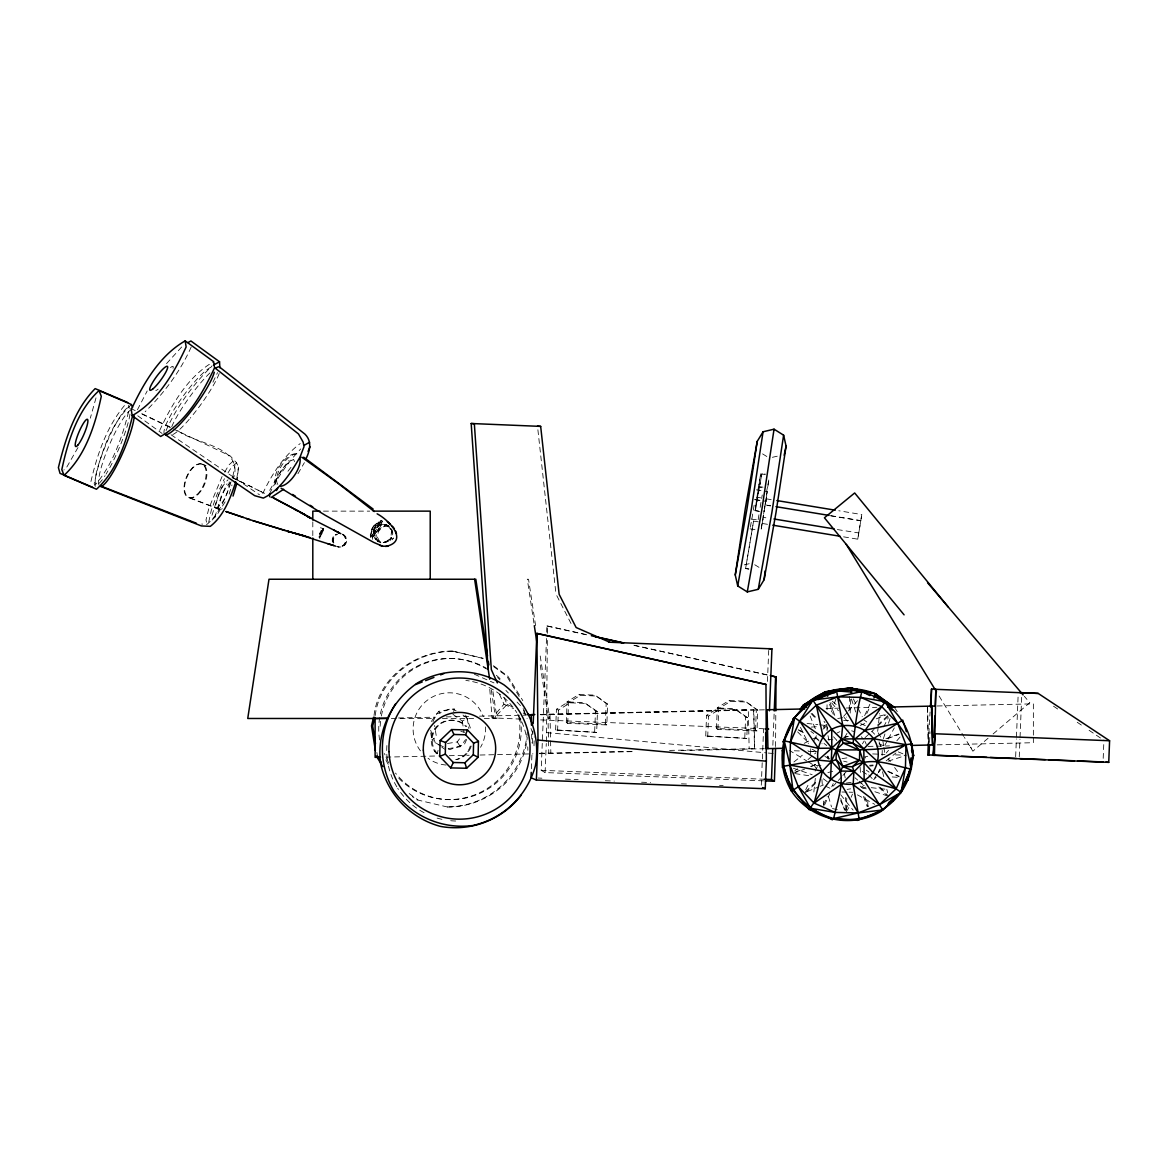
<?xml version="1.0" encoding="UTF-8"?>
<svg xmlns="http://www.w3.org/2000/svg" width="1168" height="1168" viewBox="0 0 1168 1168"><rect width="100%" height="100%" fill="white"/><g stroke="black" fill="none" stroke-linecap="round" stroke-linejoin="round"><path stroke-width="0.75" stroke-dasharray="5 3.75" d="M826.959 725.445L826.929 730.672L823.279 726.715M827.032 709.764L827.046 704.552M867.78 806.446L867.809 799.481M546.361 741.68L547.383 635.144M547.398 633.333L547.018 625.873L546.726 633.1M775.567 746.586L775.8 712.67M373.001 527.104A12.308 9.461 -56.3 0 0 371.906 529.016L371.716 530.214L373.088 528.491A12.527 6.205 -56.3 0 0 370.49 534.798L370.198 537.718L373.015 527.104L375.308 524.432L375.41 525.965L377.191 524.447L377.425 523.176L376.169 523.571L377.425 523.176M534.01 745.826L534.214 736.891M810.636 753.754L810.767 748.411L807.949 750.674M882.117 755.389L882.234 750.06M323.113 530.52L322.806 531.469A8.395 2.175 -67.6 0 1 320.236 536.959L319.755 538.156M320.017 536.331L319.901 537.207M319.171 536.331L319.054 537.207M372.475 539.324L372.315 534.594L372.607 533.499L373.789 534.083L374.578 528.17L373.643 530.214L373.818 529.016M531.367 768.734L532.024 752.484M532.389 743.461L532.9 730.832M763.478 780.837L545.106 772.574L541.178 770.296L546.653 634.896M545.106 772.574L546.288 743.49M555.603 729.985L556.435 709.253L568.174 701.968L584.394 702.625L597.476 711.662L596.644 732.394L555.603 729.985L596.644 732.394M557.574 730.832L558.421 710.086L570.159 702.815L586.365 703.472M566.276 722.51L567.122 701.778L578.861 694.507L595.081 695.15L607.637 704.187L606.805 724.919L567.721 723.357L566.276 722.51L605.345 724.087L606.805 724.919M567.721 723.357L568.568 702.625L580.306 695.34L596.527 695.997M594.658 731.562L595.505 710.816L584.394 702.625M605.345 724.087L606.192 703.355L595.081 695.15M705.735 736.015L706.567 715.283L718.32 708.012L734.526 708.655L747.608 717.692L746.775 738.424L705.735 736.015L746.775 738.424M707.706 736.862L708.553 716.13L720.291 708.845L736.497 709.502M716.451 728.54L717.298 707.808L729.036 700.537L745.257 701.18L757.813 710.217L756.981 730.949L717.897 729.387L716.451 728.54L755.521 730.117L756.981 730.949M717.897 729.387L718.743 708.655L730.482 701.369L746.702 702.026M744.79 737.592L745.637 716.86L734.526 708.655M755.521 730.117L756.368 709.385L745.257 701.18M761.288 785.217L763.565 729.285M767.449 681.44L768.705 650.445M772.851 745.272L774.165 712.801M845.136 809.979L845.647 797.423M849.151 710.129L849.72 695.792M846.289 810.125L846.771 798.036M850.187 713.079L850.742 699.267M928.341 742.293L930.064 712.042M929.567 742.512L930.005 731.81M1015.664 756.689L1016.379 738.862M1016.452 737.081L1018.175 694.288M1019.255 756.952L1019.971 739.125M1020.044 737.329L1021.693 696.332M1103.191 758.353L1103.775 743.943M177.872 430.715C195.144 444.278 244.127 446.001 233.512 478.252M229.22 481.8C229.045 491.962 224.344 502.517 216.08 508.503L215.292 506.518C217.832 497.13 220.708 486.501 228.052 479.8M173.141 428.86L230.271 455.987L236.608 462.878L238.491 467.127L237.162 480.252M813.848 792.021L815.395 777.684M877.679 731.416L879.592 713.502M319.842 538.375A8.176 2.73 -67.6 0 1 319.886 537.762L319.813 537.966M370.358 534.594L370.431 536.798M759.726 511.467L755.024 510.693L758.382 487.144L760.675 473.799L765.361 474.573M755.024 510.693L760.675 473.799M761.916 524.169L760.996 530.608L767.405 491.655L756.441 489.845M767.493 524.315L762.178 523.454L762.835 518.869M843.588 536.842L857.75 539.178L861.794 514.548L838.785 510.752M857.75 539.178L861.794 514.548M236.768 478.705L238.491 467.127M320.076 536.039L320.061 536.054A7.913 3.957 -67.6 0 0 319.959 536.521M758.528 511.088L755.404 510.577L757.492 497.291L761.945 473.405L765.069 473.916M755.404 510.577L761.945 473.405M767.931 486.311L769.245 478.004M758.149 519.731L759.288 512.664M751.856 519.001L753.024 511.92M753.316 510.139L754.484 503.058M745.593 568.553L753.594 521.045L745.593 568.553L748.717 569.079M764.412 508.547L765.58 501.466M763.624 513.818L764.208 510.299L762.952 517.409L768.646 518.125M760.164 507.35L761.346 500.269M761.653 498.502L762.237 494.955M232.812 476.763L234.899 465.127M750.338 527.177L751.55 520.636M766.573 491.757L767.537 486.633M767.858 484.924L769.128 478.092M766.398 494.794L767.04 491.378M765.887 499.831L767.405 491.655M762.178 523.454L763.054 518.796M208.736 522.081L211.247 510.445L216.971 494.56L224.417 478.705M214.795 517.424L221.234 496.108L227.001 483.829M437.285 753.769L438.044 750.352M96.01 397.879L90.316 418.173M90.943 481.493C97.207 454.352 106.93 426.028 125.18 404.727M128.568 411.764C122.173 437.65 112.654 464.733 95.119 485.056M374.023 715.444C378.563 677.542 415.516 650.839 452.542 651.102L483.289 658.314M375.205 715.531C379.746 677.63 416.699 650.926 453.724 651.189M527.308 732.132C524.082 774.778 489.042 807.117 446.278 806.913L447.461 807C486.852 807.555 523.892 777.392 527.235 737.446M211.977 515.292L218.825 493.933L224.519 481.669M453.651 711.546L454.41 708.83L438.715 711.312L429.371 724.16M320.572 533.951L320.923 532.812M322.704 529.031L322.631 529.25A8.424 2.336 -67.2 0 0 322.748 528.71M323.478 529.25L323.551 529.031A8.556 2.38 -66.9 0 0 323.711 528.593L323.288 529.776M229.147 494.108L231.994 484.924M883.358 738.672L885.067 733.533M888.483 723.269L890.177 718.13M230.68 483.114C225.453 497.904 219.277 513.92 207.086 524.301L201.67 524.052M831.47 711.94L836.157 698.303M381.002 521.395A12.863 1.431 -56.3 0 1 380.549 522.257L378.33 526.199A12.892 2.307 -56.3 0 1 374.388 532.185L370.344 537.207L372.096 534.915M381.732 523.074L380.228 526.199C384.798 522.592 379.25 521.716 381.264 522.811M320.105 532.827L319.565 534.389L320.309 532.316M320.981 532.739L321.361 531.776M845.734 810.154L848.435 803.745M851.122 797.321L852.479 794.109M814.344 740.278L816.505 735.402L810.84 731.431M878.336 772.413L879.767 769.157M159.709 430.423C171.842 404.274 188.092 376.271 213.642 361.671M320.032 535.659L319.244 537.309M320.426 532.053L320.514 531.878A8.118 4.526 -67.6 0 1 320.835 531.163L321.156 530.579M432.875 721.897L436.54 713.955L451.33 708.509L456.104 710.713M466.674 739.446L464.47 744.22L449.68 749.666L444.906 747.462M823.469 804.752L827.221 796.605M831.747 786.838L833.251 783.582M864.627 715.677L869.897 704.275M824.593 804.898L829.674 793.904M866.773 713.59L870.394 705.749M222.081 476.5L208.868 508.255L205.991 519.95L207.086 524.301M77.993 447.505L66.372 467.828L63.831 470.062M262.756 493.568C271.531 474.807 283.503 456.002 300.191 443.577M269.691 490.37L280.729 471.054L289.109 460.367M137.444 409.764L147.183 390.973M191.216 346.984C180.368 371.336 164.075 393.09 145.153 411.749M166.06 430.569C176.908 406.216 193.202 384.476 212.123 365.803M212.926 382.213L217.54 372.607M321.477 531.615L322.003 530.579M269.604 493.757C277.415 477.245 288.204 462.148 300.745 448.921M805.701 789.743L809.628 781.976M815.133 771.099L817.483 766.427M883.665 726.905L888.381 717.59M372.753 534.199A12.95 3.066 -56.3 0 0 378.374 526.184L380.549 522.257M225.132 501.817L216.649 515.424L212.05 520.11M378.33 526.199L378.885 525.147M380.228 526.199L380.783 525.147M884.833 745.315L887.417 740.57M888.279 738.979L894.323 727.912M844.479 737.68L848.917 730M297.942 473.741L304.381 462.645M224.636 472.179L228.884 464.966L233.483 460.805M846.216 811.848L849.954 805.686M392.813 538.886L393.368 537.966L392.141 539.82M227.979 472.909L231.541 467.112L236.608 462.878M319.331 537.017L319.433 536.857A8.322 2.307 -67.9 0 0 319.711 536.36L319.813 536.229A8.38 2.234 -67.6 0 0 322.28 530.52M862.422 743.855L864.218 740.994M322.733 529.44L323.419 528.564M322.675 528.389L322.339 528.856M375.045 531.265L373.833 530.389L373.22 531.382L374.286 532.141M447.432 743.49L457.257 741.943L460.177 737.913M448.176 748.644L460.382 746.732L465.579 739.592M877.489 774.004L873.299 779.757L868.496 774.603M878.54 772.574L881.679 768.267M378.374 523.848L379.366 523.176L377.308 525.965C378.125 522.359 373.658 527.79 374.986 528.491A12.527 6.366 -56 0 0 372.183 536.813L372.183 537.718M287.941 471.259L291.036 467.258M373.497 535.762L372.315 537.207L374.14 534.929M166.528 363.628L183.493 344.998M376.227 532.214L376.607 531.732A12.892 2.132 -56.4 0 0 380.257 526.213A12.95 2.905 -56.4 0 1 376.227 532.272A12.965 2.92 -56.5 0 1 374.724 534.229M886.191 753.068L888.541 750.338M896.805 740.804L900.338 736.716M374.008 534.915L376.607 531.732M499.481 694.274L503.992 704.202L492.078 717.867L494.137 718.013L507.146 704.421L504.138 697.807M843.617 716.393L847.209 712.334M848.391 710.991L859.137 698.829M841.719 776.778L833.295 786.064L830.419 783.976M842.916 775.45L846.537 771.464M822.929 729.27L826.783 725.576L823.995 721.211M873.606 779.742L876.175 777.289M805.438 791.627L817.308 780.677M877.548 725.08L888.103 715.356M805.278 792.926L817.98 781.202M877.913 725.897L888.074 716.524M864.962 737.738L874.073 729.431M794.766 770.968L797.408 768.69M807.979 759.609L815.906 752.805M988.055 738.264L972.886 751.199L964.418 737.373M993.107 733.957L1029.782 702.713L1024.307 696.289M131.4 404.493C109.763 424.422 100.171 455.359 94.185 483.552L95.323 486.399M793.919 761.989L802.343 755.2M886.132 760.879L895.958 752.966M811.132 766.748L817.191 763.346M231.176 481.873C223.468 488.297 220.445 499.13 218.226 508.62L219.234 510.577L222.27 508.635M440.409 746.089L431.839 739.855L436.409 736.92L434.598 725.445M826.9 724.321L823.863 726.175L827.382 730.029M864.203 785.319L861.166 787.188L857.808 782.925M452.892 714.261L462.28 721.094L467.258 718.189L468.908 728.657M804.212 743.33L815.498 737.68L819.045 738.118M381.907 520.359L380.199 521.132L381.337 520.738M860.115 725.445L866.554 722.802M876.234 718.846L885.899 714.904M807.351 791.524L818.637 786.911M820.243 786.254L823.469 784.94M862.583 788.4L865.897 787.115M379.804 523.074L378.111 522.213L380.666 521.775M380.418 522.592L382.622 521.775L382.155 521.132L382.622 521.775M844.493 737.475L847.574 736.336M795.496 771.99L802.226 769.522M810.65 766.412L817.381 763.945M885.899 738.731L899.36 733.781M793.276 773.318L804.635 769.143M887.665 738.585L899.024 734.409M888.103 761.215L906.31 755.243M389.09 526.578C382.257 521.001 371.103 537.791 378.315 541.704L377.381 540.842L378.724 541.952M388.214 526.257L385.455 526.009L381.878 527.454L378.271 531.82L377.585 537.543L380.14 542.419L378.943 541.295L380.826 542.828L379.688 541.952M827.893 772.588L834.93 770.69M879.635 716.013L886.629 714.29M772.384 457.316L778.56 455.9M744.308 564.845L750.484 563.429M867.766 756.251L864.481 756.966L867.079 759.112M837.748 718.481L846.537 717.094M843.5 737.344L848.421 736.57M841.982 758.645L847.326 757.813M846.216 783.086L851.209 782.297M847.121 789.393L850.625 788.838M869.912 766.15L873.211 765.755M384.082 526.009L387.44 525.834M869.503 765.303L873.051 765.011M811.278 727.08L818.476 726.569M808.212 761.813L814.373 765.551L821.513 765.244M540.244 714.393L748.294 709.764L749.155 748.615M540.375 714.553L753.827 709.808L754.689 748.659L669.556 750.396M398.507 717.97L435.226 717.152M446.147 716.904L470.514 716.364M479.508 716.159L526.315 715.123M540.711 714.801L767.084 709.764M826.053 708.45L838.566 708.173M846.201 708.012L876.832 707.326M937.203 705.983L1033.359 703.851L1033.359 735.65M539.295 753.287L631.684 751.389M385.863 757.112L438.423 755.944M449.271 755.711L469.171 755.258M480.033 755.024L532.929 753.842M539.733 753.696L632.326 751.637M681.119 750.557L764.368 748.703M868.028 746.396L889.476 745.914M937.189 744.848L1033.359 742.717L1033.359 737.417M323.478 511.131L369.73 511.131M391.353 718.481L433.635 718.481M442.38 718.481L475.566 718.481M484.297 718.481L497.057 718.481L492.706 689.908M434.7 728.905L435.649 728.905M434.7 751.418L435.649 751.418M467.711 751.418L468.66 751.418M376.446 523.848L373.687 526.155M843.588 720.525L848.932 720.641M841.982 792.006L847.311 792.123M849.092 792.167L852.64 792.254M520.943 719.108L492.078 717.867L489.626 687.383M540.594 719.897L763.741 728.759M799.306 750.951L789.699 750.601L806.665 760.879M808.271 751.316L815.439 751.593M872.657 753.929L885.008 754.426M895.374 754.849L904.514 755.185M812.154 751.506L819.104 751.783M541.178 770.296L764.208 779.246M538.244 778.049L541.879 778.195M565.443 779.144L578.131 779.655M605.316 780.75L614.383 781.115M641.582 782.21L650.634 782.575M681.455 783.816L686.901 784.035M719.532 785.334L723.153 785.48M892.235 776.939L897.447 777.333M546.726 732.599L766.442 752.878M768.252 753.053L773.698 753.55M807.059 723.459L817.819 724.613M819.615 724.817L826.783 725.576L827.732 729.036M871.27 787.685L887.403 789.422M389.032 526.082L387.119 525.863M827.908 739.213L836.77 740.322L833.251 736.468M795.058 773.596L811.103 776.048M759.857 486.676L762.981 487.202M758.382 487.144L761.507 487.669M757.317 497.349L760.616 497.816M766.237 498.824L771.537 499.7M755.068 499.524L766.033 501.32M754.616 499.656L760.879 500.692M770.676 505.802L765.361 504.926L766.018 500.342L765.069 505.029L770.384 505.89M830.842 515.701L860.933 520.651M830.55 515.803L860.641 520.753M837.383 529.571L858.903 532.973M751.404 519.132L758.134 520.023M753.389 521.118L758.295 521.819M750.031 528.812L756.295 529.834M745.797 568.495L748.922 569.006M322.937 530.695L322.558 530.462A8.541 4.103 -67.8 0 0 322.879 528.52L320.47 527.732A8.862 5.971 -67.8 0 1 320.09 530.257L322.806 531.469M547.018 625.873L589.548 635.334M633.859 645.189L768.529 675.148M547.442 626.121L589.971 635.582M634.282 645.437L767.186 674.987M460.849 731.46L464.265 732.219M452.542 651.102L482.121 658.226L485.012 660.329M843.617 761.171L847.092 762.003M832.463 808.533L839.339 810.198M447.461 807L416.713 799.788L412.362 796.634M378.476 522.592L379.337 522.811M866.306 788.882L861.166 787.188L860.991 783.582M874.861 791.729L886.833 795.715M793.422 768.267L812.169 774.72M219.015 509.175L188.223 497.48M219.482 509.175L188.88 497.48M201.962 464.207L205.393 465.638M879.008 743.797L883.826 745.812M898.28 751.885L903.098 753.9M202.619 464.207L206.021 465.638M388.623 526.432L387.469 525.892L388.915 526.666M745.637 716.86L747.608 717.692M718.32 708.012L720.291 708.845M706.567 715.283L708.553 716.13M595.505 710.816L597.476 711.662M568.174 701.968L570.159 702.815M556.435 709.253L558.421 710.086M860.758 723.634L865.649 725.795M825.411 786.181L830.287 788.342M474.369 674.243L494.006 682.915M798.226 729.693L804.504 732.599M887.957 771.157L898.937 776.238M798.824 730.423L803.715 732.686M815.103 737.942L818.359 739.446M887.899 771.581L899.287 776.851M507.146 704.421L513.526 707.37M503.992 704.202L513.54 708.626M523.103 713.035L526.286 714.509M443.329 746.732L435.372 743.052L429.926 728.263M135.211 410.596L128.641 407.501A41.741 6.745 -66.9 0 0 100.463 458.922A41.741 6.745 -66.9 0 0 105.105 475.639M141.781 413.691L171.316 427.619M142.131 414.129L171.506 428.087M232.038 477.624L255.223 488.662M232.505 477.624L252.142 487.144M254.828 488.662L258.391 490.239M257.997 490.239L261.544 491.801M261.15 491.801L264.61 493.334M387.674 525.483L388.448 525.892M378.111 523.571L375.614 526.155M857.385 794.839L874.788 804.343M812.329 749.301L815.468 751.097M824.9 756.441L829.616 759.112M756.368 709.385L757.813 710.217M729.036 700.537L730.482 701.369M717.298 707.808L718.743 708.655M606.192 703.355L607.637 704.187M578.861 694.507L580.306 695.34M567.122 701.778L568.568 702.625M762.558 453.885L769.303 458.031M754.718 564.728L760.12 568.042M378.111 540.93L378.972 541.456M862.305 771.391L866.525 774.18M1053.521 706.202L1059.449 710.217M1077.232 722.262L1083.174 726.292M1089.102 730.307L1103.921 740.337M171.054 434.759L259.5 494.809M378.082 541.456L377.308 540.93A9.11 8.921 -56.4 0 0 378.724 541.689M866.291 770.121L869.109 772.165M137.736 415.764L162.075 433.445M863.867 719.868L866.744 721.97M823.236 778.735L828.973 782.925M493.422 665.687L507.89 676.214L522.826 700.639M493.684 666.651L506.708 676.126L520.709 699.033M462.981 715.064L467.258 718.189M441.84 747.126L444.687 749.199M409.209 793.554L417.881 799.876M824.039 743.447L826.74 745.593M854.991 777.757L857.706 780.093M859.079 781.261L863.167 784.779M832.331 701.209L836.419 704.742M815.498 737.68L822.053 743.753M797.613 731.883L809.877 744.25M872.189 731.65L874.642 734.219M505.905 690.405L508.372 693.004M517.03 702.056L523.206 708.523M812.14 713.473L815.658 717.283M880.336 787.378L888.541 796.269M811.118 713.531L815.979 718.802M878.876 786.969L886.176 794.868M831.631 702.859L838.434 710.786M844.099 717.4L848.64 722.685M840.683 794.736L853.136 810.169M888.206 758.791L890.337 761.697M894.6 767.507L898.878 773.333M895.36 708.742L897.258 711.633M457.257 741.943L460.382 746.732M939.087 696.011L963.819 736.395M878.161 732.789L880.935 737.344M814.373 765.551L816.228 768.588M438.715 711.312L440.073 713.692M556.8 595.68L572.159 625.712M853.37 698.917L857.414 706.976M858.217 708.596L862.261 716.656M840.566 800.562L845.413 810.242M800.474 727.357L808.387 743.549M294.526 461.623L293.606 459.389C284.656 463.93 279.298 473.814 275.006 482.574L275.56 484.705M810.11 716.028L815.381 728.92M879.022 741.768L880.949 746.746M523.848 710.188L527.089 718.539M530.973 728.54L532.915 733.548M830.025 702.523L834.799 715.502M864.758 796.912L868.335 806.65M829.557 704.319L833.28 714.407M863.444 796.401L867.152 806.504M465.638 715.123L471.084 729.912M851.428 698.96L855.764 712.203M840.726 798.532L844.522 810.11M828.462 796.561L831.514 806.942M128.524 405.398L129.341 408.289M882.526 771.756L883.826 777.012M886.819 789.276L887.68 792.78M827.981 735.621L829.032 740.585M844.23 773.085L845.223 778.092M882.789 740.381L883.621 745.651M883.899 747.403L884.731 752.674M523.687 709.151L524.812 716.232M462.28 721.094L464.076 732.555M430.744 732.876L431.839 739.855M376.87 752.484L377.425 756.017M535.601 625.654L528.52 579.24L527.308 579.24L534.316 625.654M540.229 655.993L549.763 718.481L548.303 718.481L540.229 664.928M491.305 689.908L495.612 718.481M537.893 429.78L555.983 594.103M821.922 779.494L822.447 786.677M823.484 801.073L823.863 806.46M860.174 767.391L860.539 774.588M927.582 706.202L928.414 743.432M927.334 707.823L928.166 745.053M753.623 709.808L754.484 748.659M549.997 714.597L550.858 753.448M547.923 714.641L548.785 753.491M531.63 734.015L531.834 742.848M370.329 534.637L370.344 535.718M312.805 521.892L312.805 536.229M390.462 528.359A9.11 8.921 -56.4 0 1 391.718 535.353M387.907 540.945A9.11 8.921 -56.4 0 1 374.023 534.418A9.11 8.921 -56.4 0 1 386.608 525.147M392.098 529.965A9.11 8.891 -58.6 0 1 392.506 535.353M388.696 540.945A9.11 8.891 -58.6 0 1 374.855 534.418A9.11 8.891 -58.6 0 1 387.426 525.147M343.246 534.725A6.745 6.672 -67.6 0 1 336.968 546.595M333.333 542.901A6.745 6.672 -67.6 0 1 337.056 534.126M342.604 534.126A6.745 6.687 -65.8 0 1 346.21 542.901A6.745 6.687 -65.8 0 1 337.464 546.595M333.814 542.901A6.745 6.687 -65.8 0 1 337.537 534.126M828.652 758.966A19.973 19.973 0 0 1 827.572 756.192M861.298 736.716A19.973 19.973 0 0 1 863.152 739.052M829.149 758.966A19.973 19.973 0 0 1 828.068 756.192M837.164 733.008A19.973 19.973 0 0 1 839.85 731.708M851.589 730.832A19.973 19.973 0 0 1 854.45 731.708M865.152 741.636A19.973 19.973 0 0 1 866.233 744.425M828.2 758.966A19.973 19.973 0 0 1 827.119 756.192M470.295 746.045A19.973 19.973 0 0 1 455.651 759.638M436.569 753.754A19.973 19.973 0 0 1 437.62 725.518A19.973 19.973 0 0 1 465.842 726.584M471.244 746.045A19.973 19.973 0 0 1 456.6 759.638M437.518 753.754A19.973 19.973 0 0 1 438.569 725.518A19.973 19.973 0 0 1 466.806 726.584M455.681 821.016A70.576 70.547 49.7 0 1 448.702 820.505M441.942 819.337A70.576 70.547 49.7 0 1 435.343 817.527M424.086 812.724A70.576 70.547 49.7 0 1 397.733 788.312M396.843 786.867A70.576 70.547 49.7 0 1 387.776 762.646M387.265 759.273A70.576 70.547 49.7 0 1 386.9 745.345M465.842 680.433A70.576 70.547 49.7 0 1 469.259 680.944M472.602 681.601A70.576 70.547 49.7 0 1 516.811 712.626M517.701 714.071A70.576 70.547 49.7 0 1 526.768 738.293M527.732 746.834A70.576 70.547 49.7 0 1 527.834 750.338M485.45 726.934A36.208 36.193 0 0 1 480.544 747.301M446.118 765.055A36.208 36.193 0 0 1 428.014 758.266M420.451 750.849A36.208 36.193 0 0 1 431.941 697.238A36.208 36.193 0 0 1 483.289 716.495M518.738 716.291A70.576 70.562 0 0 1 397.456 776.866M388.214 764.31A70.576 70.562 0 0 1 385.761 759.682M379.6 739.986A70.576 70.562 0 0 1 486.487 669.016M497.568 677.498A70.576 70.562 0 0 1 500.006 679.907M520.402 718.116A70.576 70.562 0 0 1 395.485 773.07M388.74 762.894A70.576 70.562 0 0 1 384.462 753.477M380.169 726.262A70.576 70.562 0 0 1 381.045 717.707M381.352 715.999A70.576 70.562 0 0 1 486.37 668.213M496.356 675.294A70.576 70.562 0 0 1 502.561 681.236M323.302 529.396A8.366 2.015 -68 0 1 322.923 530.637M343.129 534.579A6.745 6.687 -66.1 0 1 336.851 546.434M333.201 542.74A6.745 6.687 -66.1 0 1 335.727 534.608M320.747 536.229A8.322 0.745 -67.8 0 1 320.485 536.813M322.952 528.432A8.337 0.788 -67.4 0 1 322.514 529.688A8.322 2.088 -67.9 0 1 322.164 530.593M342.633 534.579A6.745 6.672 -67.5 0 1 337.508 546.799M332.34 541.426A6.745 6.672 -67.5 0 1 335.245 534.608M390.652 528.199A9.11 8.891 -58.7 0 1 391.893 535.192M388.083 540.799A9.11 8.891 -58.7 0 1 374.256 534.272A9.11 8.891 -58.7 0 1 386.812 524.987M373.424 530.097A12.249 9.986 -55.6 0 1 377.249 524.432M373.862 529.031A12.322 9.548 -55.8 0 1 374.957 527.118M277.823 484.413A18.659 8.95 -56 0 1 281.955 465.156A18.659 8.95 -56 0 1 298.263 453.943M375.979 539.835A9.11 8.921 -56.4 0 1 379.907 524.68A9.11 8.921 -56.4 0 1 391.119 535.192M388.681 539.645A9.11 8.921 -56.4 0 1 380.345 542.2M371.497 530.097A12.249 9.899 -56.3 0 1 375.308 524.432M275.955 484.413A18.659 8.731 -56.3 0 1 281.269 463.784A18.659 8.731 -56.3 0 1 297.855 454.571M129.984 414.056A41.741 6.745 -66.9 0 1 106.054 474.12M158.162 389.119A14.79 2.394 -54 0 1 155.767 390.404M170.499 367.628A14.79 2.394 -54 0 1 172.981 368.285M219.175 373.556A41.741 6.745 -54 0 1 190.223 418.144M189.201 419.356A41.741 6.745 -54 0 1 171.9 434.773M171.754 426.7A41.741 6.745 -54 0 1 211.554 371.424M98.988 485.114A41.741 7.723 -66.8 0 1 109.398 444.862A41.741 7.723 -66.8 0 1 131.4 409.676M164.469 434.131A41.741 7.723 -53.8 0 1 182.792 396.624A41.741 7.723 -53.8 0 1 213.437 366.752M971.367 748.294L970.404 747.155L971.367 748.294M197.918 494.458A18.002 9.548 -67.4 0 0 204.181 465.2A18.002 9.548 -67.4 0 0 185.143 482.851A18.002 9.548 -67.4 0 0 197.918 494.458M197.158 494.458A18.002 9.417 -67.6 0 0 203.495 465.2A18.002 9.417 -67.6 0 0 184.632 482.851A18.002 9.417 -67.6 0 0 197.158 494.458"/><path stroke-width="1.5" d="M775.552 748.367L774.399 781.246L765.303 780.91M775.815 710.874L776.048 676.958L770.311 675.542M439.752 756.426L440.102 740.541L451.593 729.562L467.477 729.927L478.442 741.417L478.092 757.302L466.601 768.267L450.731 767.902L439.752 756.426L445.3 754.105L445.563 742.512L453.958 734.497L465.55 734.76L473.566 743.155L473.303 754.762L464.922 762.762L453.315 762.5L445.3 754.105M911.682 747.33L911.931 743.782L905.974 744.731L873.445 738.687L841.398 738.994L831.806 748.148L818.432 748.323L784.283 740.848L789.904 765.069L798.226 786.502L810.446 808.285L832.317 819.775L833.689 818.549L858.13 812.943L879.562 804.635L896.177 788.75L877.445 761.478L863.824 748.892L853.02 743.359L843.325 743.125L836.317 749.827L831.499 761.419L822.433 771.114L791.524 791.159L783.713 766.237L784.283 740.848L794.532 717.605L823.192 737.534L831.806 748.148L863.517 762.149L872.686 772.267L901.112 792.4L881.387 811.176C851.501 829.338 810.869 820.286 791.524 791.159C772.88 760.032 782.925 719.984 812.899 700.07C872.978 664.052 939.831 734.015 901.112 792.4L899.754 793.641C884.424 814.388 858.684 822.754 833.689 818.549C808.533 811.76 789.334 791.67 783.713 766.237L818.169 760.12L831.499 761.419L836.098 759.507L836.317 749.827L841.398 738.994L842.712 725.124L836.58 690.887L852.012 692.055M814.315 810.446L809.074 809.526L792.897 789.918L789.904 765.069L790.429 742.089L794.532 717.605L793.16 718.846L792.24 724.131M818.432 748.323C810.11 786.458 868.802 799.554 877.445 761.478C885.767 723.342 827.075 710.246 818.432 748.323L799.7 721.05L812.899 700.07L836.58 690.887M809.074 809.526L830.579 779.64L831.806 748.148L831.718 729.387L812.899 700.07L809.614 704.333M793.16 718.846L812.899 700.07L837.763 696.858L860.743 697.384L885.198 701.72L897.652 723.299L905.974 744.731L911.361 769.172C892.177 765.288 871.007 755.681 852.479 766.734L853.925 771.318L853.166 784.677L879.562 804.635L901.112 792.4L909.989 770.398L899.754 793.641L882.76 809.95L857.706 820.359L833.689 818.549C837.573 799.248 847.034 778.18 836.098 759.507L842.8 766.515L852.479 766.734L859.487 760.047L859.706 750.352L853.02 743.359L841.398 738.994L831.718 729.387M906.397 731.723L902.747 720.087L873.445 738.687L863.824 748.892L864.159 780.414L882.76 809.95L858.13 812.943L835.149 812.417L810.446 808.285M905.448 767.726L905.974 744.731C882.818 750.279 859.809 750.002 836.317 749.827L842.8 766.515L853.925 771.318L864.159 780.414L896.177 788.75L905.448 767.726L901.112 792.4M850.99 692.536L851.107 687.908L850.129 687.835L825.031 691.792L803.365 705.049L800.168 709.443M531.221 772.34L531.002 777.757L536.375 780.049L765.244 788.721L766.354 761.2L765.974 684.433L536.871 633.348L533.192 723.605M536.375 780.049L537.995 740.059L536.871 633.348M769.435 710.83L771.931 648.853L768.778 648.62M774.399 781.246L771.464 779.538L772.705 748.878M774.238 710.991L775.625 676.725M929.494 744.293L929.071 754.981L927.845 754.893L928.268 744.089M930.998 706.844L931.538 689.018L930.414 706.728M933.641 744.585L933.203 755.287L934.444 755.375L935.86 689.324L935.218 705.37M933.933 737.461L934.78 716.057M1109.6 740.746L935.305 733.767L933.203 755.287L1108.739 762.354L1109.6 740.746L1038.206 693.427L1019.839 692.566M910.514 763.303L910.894 757.974M735.256 574.963L745.33 508.46L757.214 441.387L763.069 431.78L774.048 429.182L783.611 435.168L786.079 446.132L775.99 512.635L764.106 579.722L758.251 589.314L747.286 591.913L737.723 585.942L735.256 574.963L747.14 507.89L757.214 441.387M763.069 431.78L751.433 508.533L737.723 585.942M774.048 429.182L761.755 510.212L747.286 591.913M764.106 579.722L765.128 570.918M783.611 435.168L771.975 511.92L758.251 589.314M132.67 415.355C126.217 441.665 117.004 470.675 96.462 489.231L64.079 475.332L61.816 469.638C67.788 441.446 77.38 410.508 99.032 390.579L131.4 404.493L132.539 407.34M902.251 787.612L907.594 780.268L909.726 769.654M910.427 766.12L911.858 759.039M853.02 743.359C855.326 726.306 857.108 708.523 861.969 691.471L869.78 695.573M784.151 455.228L786.079 446.132M373.614 717.181L371.512 725.883L375.41 750.63M374.782 717.269L372.694 725.97L375.483 743.636M904.879 782.56L907.594 780.268L913.551 755.579L911.858 744.819M233.031 496.064L236.71 483.829M215.978 367.978A41.741 6.745 -54 0 1 219.336 366.869L304.936 434.116C312.338 441.387 309.885 451.125 305.739 459.258M235.746 481.873C230.461 497.962 223.993 515.628 210.313 526.359L201.363 525.936L100.609 486.428A41.741 7.723 -66.8 0 0 119.881 459.112A41.741 7.723 -66.8 0 0 134.32 415.939M280.495 486.326A18.659 8.731 -56.3 0 0 294.672 475.084A18.659 8.731 -56.3 0 0 299.84 457.564L304.03 446.643L303.14 442.088L298.497 433.956L214.854 367.876M465.55 734.76L467.477 729.927M308.045 451.432L310.031 446.775M395.499 703.939C378.724 730.234 377.979 763.507 393.543 790.532C411.428 816.111 441.869 829.543 472.806 825.513C503.262 818.797 527.308 795.817 535.411 765.697C540.842 734.964 528.812 703.939 504.08 684.93C477.785 668.14 444.526 667.366 417.487 682.93C391.178 701.107 376.271 731.81 380.651 763.784C387.396 794.24 410.377 818.301 440.511 826.418C471.215 831.864 502.24 819.848 521.249 795.116M873.927 698.07L875.81 693.865C850.684 683.864 818.637 687.543 801.146 709.516M794.532 717.605L782.925 742.074L784.283 740.848L782.341 767.464L783.713 766.237M450.731 767.902L453.315 762.5M276.48 490.56L277.896 487.786M910.266 761.886L913.551 755.579L911.566 745.505M299.767 457.564C290.555 472.996 280.086 490.137 263.326 498.094L254.697 495.685L165.316 434.657A41.741 7.723 -53.8 0 0 191.026 411.326A41.741 7.723 -53.8 0 0 214.284 372.242M800.372 709.458L803.365 705.049L826.024 691.865L851.107 687.908L859.035 692.04M894.644 797.861L892.644 800.81L888.001 803.642M904.616 783.144L906.602 780.195L907.594 780.268M831.806 748.148L818.169 760.12L790.429 742.089L799.7 721.05L816.33 705.165L842.712 725.124L854.655 739.3L865.298 730.161L885.198 701.72L892.133 710.129M888.702 802.635L893.797 797.802M904.47 783.129L906.602 780.195M895.841 796.401L892.644 800.81L891.666 800.737M798.226 786.502L814.111 803.131L841.369 784.4L863.517 762.149L859.706 750.352L843.325 743.125L841.398 738.994M818.564 699.486L826.024 691.865L827.689 696.216M283.649 489.246L271.137 497.495M830.579 779.64L840.668 771.011L842.8 766.515L859.487 760.047M64.079 475.332C85.731 455.403 95.309 424.466 101.295 396.273L99.032 390.579M911.931 743.782L897.652 723.299L881.782 706.669L854.509 725.401L837.763 696.858L816.33 705.165L823.192 737.534M877.445 761.478L905.974 744.731M896.63 795.408L899.754 793.641M304.206 445.271L309.622 442.249M187.946 342.589L190.924 340.983L219.54 361.788L219.847 367.789M213.613 365L219.54 361.788M185.186 340.881C159.636 355.466 143.387 383.484 131.254 409.632L132.188 415.677L160.644 436.467C186.194 421.882 202.458 393.864 214.576 367.73L213.642 361.671L185.186 340.881L186.135 346.94C174.003 373.074 157.738 401.091 132.188 415.677M415.604 684.536L422.276 681.951M425.605 680.652L433.941 677.425M440.613 674.841L443.957 673.542M811.526 701.296L835.208 692.128M473.566 743.155L478.442 741.417M385.688 546.493C409.778 541.149 388.535 519.702 377.118 513.818M837.763 696.858L861.969 691.471M865.298 730.161L897.652 723.299M387.878 546.303L382.52 546.171L373.599 542.346L325.215 515.249L281.079 488.224M534.813 714.509L531.206 714.597L531.44 725.197M387.849 718.203L375.103 718.481L375.103 757.36L380.534 757.229M528.14 715.079L533.601 714.962M804.752 708.932L767.084 709.764L767.945 748.615M887.651 707.078L935.437 706.027M784.035 748.265L765.974 748.659L765.624 732.774M910.923 745.432L932.736 744.95L931.874 706.1M319.93 511.131L312.805 511.131L312.805 520.096M373.293 511.131L430.218 511.131L430.218 579.24M388.083 718.481L247.747 718.481L268.99 579.24L475.814 579.24L487.523 655.993M853.925 771.318L840.668 771.011L831.499 761.419M488.18 669.439L471.186 423.502L540.667 426.393L559.151 594.337L576.131 627.523L609.93 642.342M608.586 642.181L771.931 648.853M931.538 689.018L935.32 689.164M935.86 689.324L1038.206 693.427M765.084 728.92L768.705 729.066L765.551 728.832M927.845 754.893L957.906 756.149M961.512 756.295L986.756 757.302M990.362 757.448L1016.35 758.455M1019.956 758.601L1045.243 759.623M1048.864 759.769L1074.151 760.791M1077.757 760.937L1103.045 761.945M764.208 779.246L771.464 779.538M537.499 426.159L540.667 426.393M471.186 423.502L474.339 423.721L491.348 669.673L497.364 682.915M826.024 691.865L825.031 691.792L834.93 692.653M1105.892 762.149L1108.739 762.354M912.558 755.506L913.551 755.579L911.478 750.659M783.027 753.856L782.472 750.279L783.451 750.352M537.995 740.059L766.354 761.2M776.851 500.561L835.251 510.182M775.975 506.678L829.076 515.409M773.961 518.986L834.127 528.9M772.793 525.191L840.055 536.258M789.904 765.069L822.433 771.114L814.111 803.131L835.149 812.417M591.329 635.728L623.23 642.823M595.3 636.764L623.654 643.072M770.734 675.776L776.048 676.958M537.441 633.596L765.974 684.433M292.146 532.535L302.57 535.382M290.555 532.082L287.927 531.367L305.344 536.156M252.901 520.738L299.212 534.652M287.328 531.367L289.927 532.082M301.826 535.382L300.38 534.973L329.172 544.142M285.299 530.637L246.317 518.548M301.14 534.973L309.797 537.514M333.858 545.544L331.376 544.799L335.698 546.186M379.6 545.266L382.52 546.171M250.054 519.658L225.877 511.584M243.353 517.424L226.329 511.584M440.102 740.541L445.563 742.512M101.82 486.428L196.37 523.235M762.558 787.582L765.244 788.721M127.706 402.507L95.163 388.623C74.533 409.369 65.247 439.679 58.4 467.609L60.035 473.39L92.579 487.275M860.743 697.384L881.782 706.669M527.848 714.013L531.031 715.473M340.852 533.688L337.961 532.243M273.458 497.787L305.169 514.781M273.049 497.787L302.789 513.453M313.243 519.629L335.406 530.871M473.303 754.762L478.092 757.302M336.559 531.484L339.158 532.885L333.712 529.951M311.257 518.125L303.855 514.051M296.117 510.066L295.124 509.525L297.49 510.839M310.454 518.125L307.914 516.723L311.637 518.767M309.14 517.395L299.84 512.153M310.031 505.262L312.747 506.883M292.569 494.444L295.475 496.283M301.767 457.199L338.559 483.669L374.271 511.555M303.651 457.199L373.22 509.131M893.476 706.801L874.817 693.792L850.129 687.835L875.81 693.865L894.878 707.75M889.49 704.465L874.817 693.792L882.701 702.07M390.243 524.257L387.309 521.775M854.655 739.3L863.824 748.892M804.358 705.122L806.489 707.385M927.553 582.715L1023.153 694.931M948.372 607.156L854.669 492.969L824.433 517.789L904.09 614.85M394.39 528.71L392.404 526.301M846.26 544.39L936.546 691.85M377.425 756.017L381.162 762.12M376.242 755.93L382.783 766.617M841.369 784.4L858.13 812.943L859.079 819.118M451.593 729.562L453.958 734.497M464.922 762.762L466.601 768.267M395.762 531.221L396.492 533.659M782.472 750.279L783.129 753.637M853.166 784.677L858.13 812.943M488.341 661.351L488.881 664.928M534.316 625.654L536.74 641.714M474.617 579.24L489.684 679.207M790.838 785.874L791.524 791.159M931.495 706.114L932.371 744.965M269.604 493.757L269.662 496.736M312.805 538.025L312.805 579.24M391.251 537.966L390.024 539.82L391.251 537.966M329.858 544.332L328.004 543.792L332.544 545.149L329.858 544.332M388.988 751.593A70.576 70.547 49.7 0 0 497.349 808.154A70.576 70.547 49.7 0 0 492.108 686.039A70.576 70.547 49.7 0 0 388.988 751.593M423.327 750.133A36.208 36.193 49.6 0 0 478.909 779.144A36.208 36.193 49.6 0 0 476.223 716.51A36.208 36.193 49.6 0 0 423.327 750.133M78.168 444.76A14.79 2.73 -66.8 0 0 87.907 421.152A14.79 2.73 -66.8 0 0 78.592 432.948A14.79 2.73 -66.8 0 0 78.168 444.76M152.745 389.032A14.79 2.73 -53.8 0 0 167.52 368.197A14.79 2.73 -53.8 0 0 155.811 377.614A14.79 2.73 -53.8 0 0 152.745 389.032"/></g></svg>
